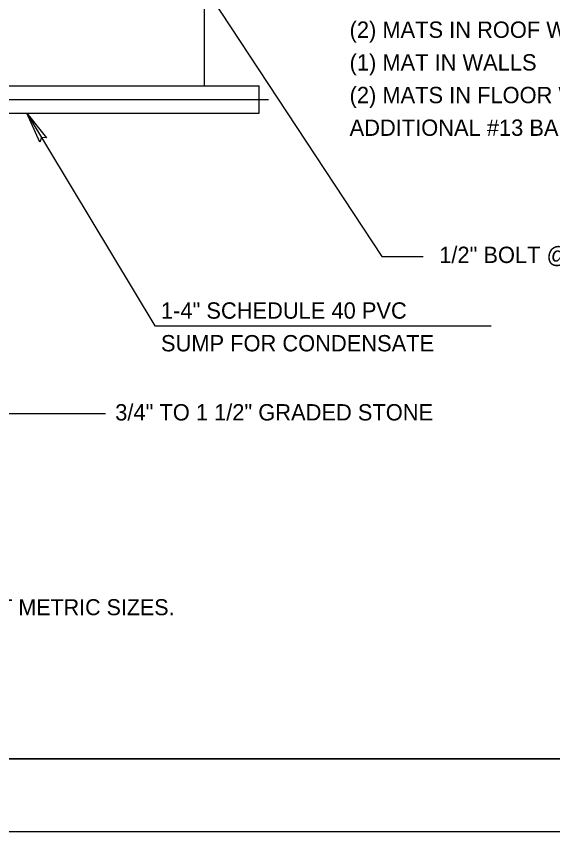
# Model space of a CAD drawing. Extents: x 507907 to 704973, y 495677 to 704964.
# Drawn here: x 508569.6 to 508680, y 495676.9 to 495844.7 of the extents above; entities that cross this region are included whole.
import ezdxf

# ---------------------------------------------------------------- set-up
doc = ezdxf.new("R2010")
doc.units = 0
doc.layers.add('1', color=7, linetype='Continuous')
doc.layers.add('41', color=7, linetype='Continuous')

msp = doc.modelspace()

# ---------------------------------------------------------------- linework, layer by layer
at = {"layer": '1'}
for p, q in [((508608.35, 495830.43), (508608.35, 495873.46)), ((508598.47, 495865.69), (508644.84, 495795.26)), ((508527.57, 495830.43), (508619.59, 495830.43)), ((508619.59, 495824.8), (508619.59, 495830.43)), ((508517.56, 495827.62), (508621.5, 495827.62)), ((508527.57, 495824.8), (508619.59, 495824.8)), ((508571.78, 495824.8), (508598.14, 495781.04)), ((508644.84, 495795.26), (508653.35, 495795.26)), ((508598.14, 495781.04), (508667.31, 495781.04)), ((508559.11, 495762.98), (508588, 495762.98)), ((508054.21, 495691.91), (509044.21, 495691.91)), ((509047.21, 495676.91), (507999.04, 495676.91))]:
    msp.add_line(p, q, dxfattribs=at)
msp.add_lwpolyline([(508574.45, 495818.84), (508571.78, 495824.8), (508575.87, 495819.7), (508574.79, 495819.81)], close=True, dxfattribs=at)
at = {"layer": '41'}
for points in [[(507999.04, 496336.91), (509047.21, 496336.91), (509047.21, 495676.91), (507999.04, 495676.91)], [(508054.21, 496321.91), (509044.21, 496321.91), (509044.21, 495691.91), (508054.21, 495691.91)]]:
    msp.add_lwpolyline(points, close=True, dxfattribs=at)

# ---------------------------------------------------------------- texts
at = {"layer": '1'}
for s, p in [('(2) MATS IN ROOF WITH ADDITIONAL #13 @ 15" INSIDE FACE (SHORT SPAN ONLY)', (508638.2, 495840.29)), ('(1) MAT IN WALLS', (508638.2, 495833.56)), ('(2) MATS IN FLOOR WITH ADDITIONAL #13 @ 8" EACH FACE (SHORT FACE ONLY)', (508638.2, 495826.84)), ('ADDITIONAL #13 BARS EACH FACE ALL SIDES OF OPEING', (508638.2, 495820.12)), ('1/2" BOLT @ 18"', (508656.63, 495793.95)), ('1-4" SCHEDULE 40 PVC', (508599.4, 495782.49)), ('SUMP FOR CONDENSATE', (508599.4, 495775.76)), ('3/4" TO 1 1/2" GRADED STONE', (508589.99, 495761.54))]:
    msp.add_text(s, height=3.3615, dxfattribs=at).set_placement(p)
msp.add_text('ALL BAR SIZES ARE DESIGNATED IN SOFT METRIC SIZES.', height=3.3, rotation=360, dxfattribs=at).set_placement((508477.87, 495721.46))

doc.saveas('drawing.dxf')
